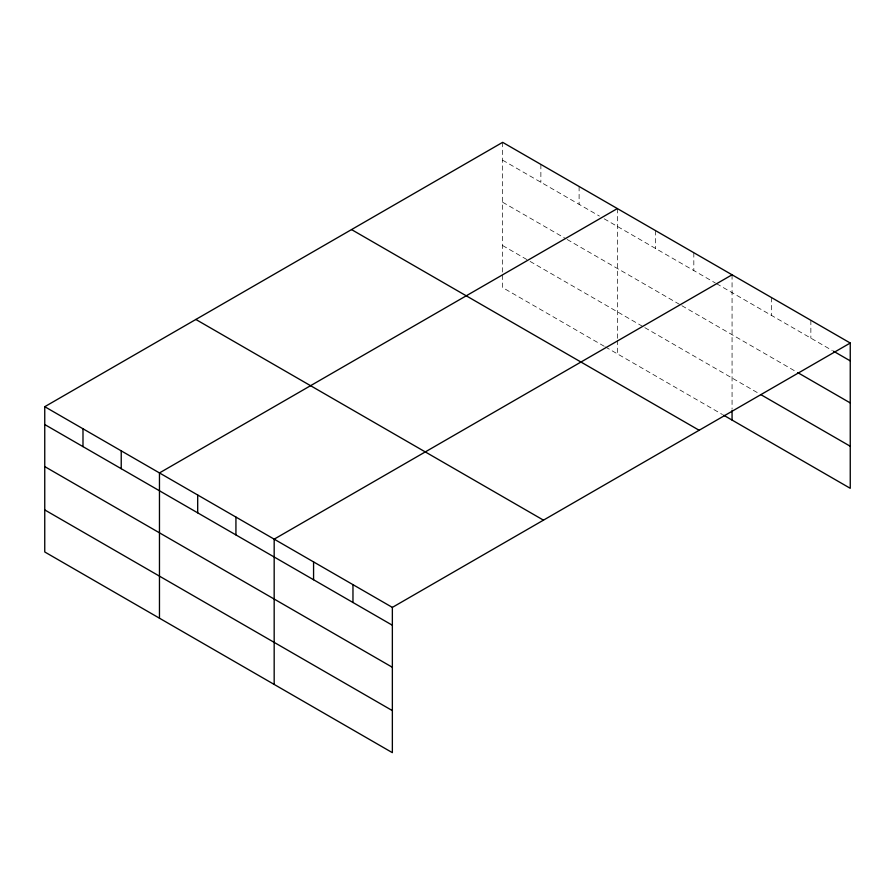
<?xml version="1.0" encoding="UTF-8"?>
<svg xmlns="http://www.w3.org/2000/svg" width="895" height="895" viewBox="0 0 895 895"><rect width="100%" height="100%" fill="white"/><g stroke="black" fill="none" stroke-linecap="round" stroke-linejoin="round"><path stroke-width="0.67" stroke-dasharray="4.47 3.36" d="M502.643 160.183L599.426 216.064M604.203 218.816L715.329 282.977M716.526 283.67L832.339 350.538M502.643 202.236L565.964 238.797M567.161 239.491L680.681 305.027M681.878 305.71L796.528 371.906M502.643 245.554L528.923 260.736M530.12 261.429L643.639 326.966M644.836 327.659L759.519 393.867M604.203 346.253L502.643 287.608L502.643 274.049M605.4 346.936L722.5 414.553M810.859 320.287L810.859 338.131M771.456 297.543L771.456 315.387M732.065 274.799L732.065 409.216M693.826 252.714L693.826 270.558M655.587 230.641L655.587 248.486M617.349 208.569L617.349 338.914M617.349 340.279L617.349 353.838M579.11 186.484L579.11 204.328M540.871 164.411L540.871 182.256M502.643 142.339L502.643 272.684"/><path stroke-width="1.34" d="M850.25 343.031L502.643 142.339L44.75 406.699L44.75 551.969L392.357 752.661L392.357 607.392L850.25 343.031L850.25 488.301L723.697 415.235M617.349 208.569L159.467 472.929L159.467 618.199M732.065 274.799L274.172 539.159L274.172 684.429M833.536 351.22L850.25 360.875M797.725 372.6L850.25 402.929M760.716 394.561L850.25 446.247M351.534 229.579L699.152 430.271M195.848 319.459L543.466 520.152M44.75 406.699L392.357 607.392M44.75 424.543L392.357 625.236M44.75 466.597L392.357 667.278M44.75 509.915L392.357 710.608M732.065 410.57L732.065 420.068M352.966 584.648L352.966 602.492M313.574 561.903L313.574 579.736M235.933 517.075L235.933 534.919M197.694 495.002L197.694 512.846M121.228 450.845L121.228 468.689M82.989 428.772L82.989 446.616"/></g></svg>
